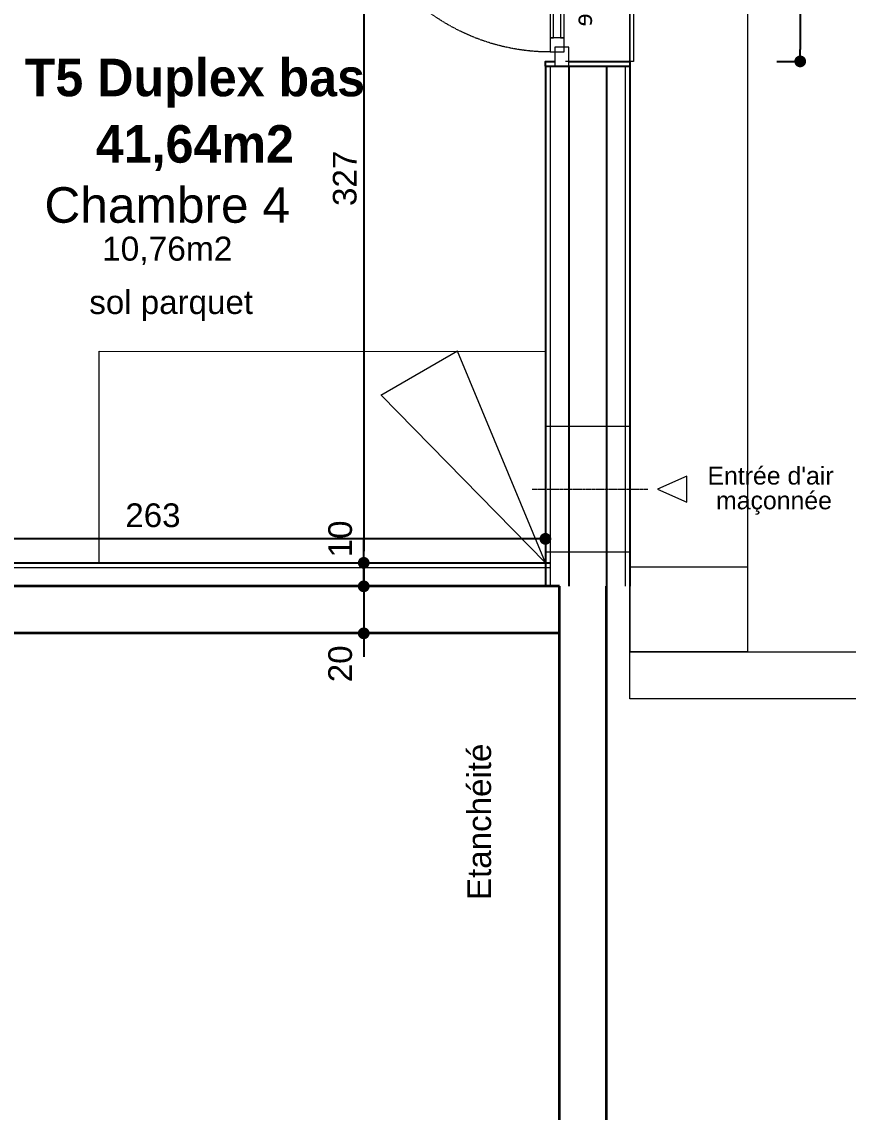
# Model space of a CAD drawing. Header units: centimetres. Extents: x 16433 to 114398, y -50094 to -12305.
# Drawn here: x 50420.8 to 50772.7, y -32255.9 to -31791.9 of the extents above; entities that cross this region are included whole.
import ezdxf

# ---------------------------------------------------------------- set-up
doc = ezdxf.new("R2010")
doc.units = ezdxf.units.CM
doc.header["$LTSCALE"] = 0.5
for name, pattern in [('prelem_vmc', [0.222222, 0.111111, -0.111111]), ('prlm_eu-4', [1.574803, 0.984252, -0.19685, 0.19685, -0.19685]), ('Style de ligne -2', [0.694425, 0.48607, -0.208355])]:
    doc.linetypes.add(name, pattern=pattern)
doc.layers.get('0').update_dxf_attribs({"linetype": 'CONTINUOUS'})
doc.layers.get('DEFPOINTS').update_dxf_attribs({"linetype": 'CONTINUOUS'})
doc.layers.add('3-BAT C-Niveau-3', color=7, linetype='CONTINUOUS')
doc.styles.add('Geneva (bold)', font='')
doc.styles.add('Helvetica', font='')
doc.styles.add('Lucida Grande', font='')
doc.styles.get('Geneva (bold)').set_extended_font_data('Geneva', bold=True)
doc.styles.get('Helvetica').set_extended_font_data('Helvetica')
doc.styles.get('Lucida Grande').set_extended_font_data('Lucida Grande')
doc.dimstyles.new('IS', dxfattribs={"dimtxt": 10.08724, "dimasz": 5.007446, "dimexe": 2, "dimexo": 10, "dimgap": 3, "dimtad": 1, "dimdec": 1, "dimtxsty": 'Helvetica', "dimblk": 'DOT', "dimblk1": 'DOT', "dimblk2": 'DOT', "dimcen": 0, "dimdle": 10, "dimazin": 0, "dimtfac": 0.8, "dimtdec": 1, "dimtix": 1, "dimtmove": 0, "dimatfit": 0, "dimldrblk": 'VW_FILLEDARROW-1', "dimfxl": 10, "dimfxlon": 1, "dimfrac": 2, "dimtolj": 1, "dimarcsym": 0})

# ---------------------------------------------------------------- blocks, each defined once
blk = doc.blocks.new('Groupe-4-1')
at = {"color": 7, "linetype": 'Continuous', "lineweight": 13}
for p, q in [((17103.46, -47000.69), (17160.5, -46918.7)), ((17184.96, -46947.14), (17160.45, -46918.65)), ((17103.46, -47000.69), (17184.96, -46947.14)), ((17184.96, -46947.14), (17191.91, -46984.08))]:
    blk.add_line(p, q, dxfattribs=at)
at = {"color": 7, "linetype": 'Continuous', "lineweight": 13, "flags": 128}
blk.add_lwpolyline([(17068.11, -46814.01), (17156.54, -46797.26), (17191.89, -46983.94), (17103.46, -47000.69)], close=True, dxfattribs=at)
blk = doc.blocks.new('Sol parquet')
at = {"color": 7, "insert": (0, -0.78), "char_height": 10.0872, "width": 92.0341, "attachment_point": 2, "line_spacing_factor": 0.834288, "style": 'Helvetica'}
blk.add_mtext('\\pt41.872,83.623;sol parquet', dxfattribs=at)
blk = doc.blocks.new('Groupe-14-1')
at = {"color": 251, "linetype": 'Continuous', "lineweight": 5, "true_color": 0x555555, "flags": 128}
blk.add_lwpolyline([(17776.06, -46909.95), (17072.91, -47043.13), (17120.61, -47294.46), (17485.31, -47218.07, 0.067436), (18096.05, -47001.25), (18181.82, -46957.06), (18157.31, -46870.97), (18104.46, -46746.18, -0.010276), (18060.06, -46619.85), (18056.16, -46608.33, -0.020142), (17943.69, -46225.97), (17942.49, -46221.51, -0.027808), (17929.85, -46160.96), (17924.76, -46127.34), (17638.12, -46181.62), (17650.08, -46244.67), (17846.58, -46207.46), (17946.13, -46733.11), (17749.62, -46770.33)], format="xyb", close=True, dxfattribs=at)
at = {"color": 7, "linetype": 'Continuous', "lineweight": 5, "flags": 128}
for points in [[(17775.6, -46910.04), (17638.13, -46181.62), (17687.26, -46172.32), (17834.03, -46949.86), (17117.65, -47085.53), (17108.35, -47036.4)], [(17775.6, -46910.04), (17749.16, -46770.41), (17798.29, -46761.11), (17834.03, -46949.86), (17082.26, -47092.23), (17072.96, -47043.11)]]:
    blk.add_lwpolyline(points, close=True, dxfattribs=at)
at = {"color": 7, "rotation": 280.7235947438887}
blk.add_blockref('Sol parquet', (17188.53, -46822.4), dxfattribs=at)
at = {"color": 7}
blk.add_blockref('Groupe-4-1', (0, 0), dxfattribs=at)
at = {"color": 7, "insert": (17230.56, -46812.73), "char_height": 15.1309, "width": 135.169, "attachment_point": 2, "rotation": 280.7236, "line_spacing_factor": 0.834288, "style": 'Helvetica'}
blk.add_mtext('\\pt38.084,76.184,114.28;Chambre 4\\P{\\H0.6752x;10,76m2}\\P', dxfattribs=at)
blk = doc.blocks.new('PORTE FENETRE TYPE 3')
at = {"color": 7, "linetype": 'Style de ligne -2', "lineweight": 5}
blk.add_line((5.11, 14.73), (65.94, 76.94), dxfattribs=at)
at = {"color": 7, "linetype": 'Continuous', "lineweight": 25, "flags": 128}
for points in [[(-2, 18), (0, 18), (0, 14)], [(97, 18), (95, 18), (95, 14)], [(0, 7.7), (0, -18), (-2, -18)], [(95, 7.7), (95, -18), (97, -18)]]:
    blk.add_lwpolyline(points, dxfattribs=at)
at = {"color": 7, "linetype": 'Continuous', "lineweight": 13, "flags": 128}
for points in [[(-2, 14), (6, 14), (6, 8), (-2, 8)], [(4, 16), (10, 16), (10, 10), (4, 10)], [(10, 16), (85, 16), (85, 14.5), (10, 14.5)], [(85, 16), (91, 16), (91, 10), (85, 10)], [(89, 14), (97, 14), (97, 8), (89, 8)], [(10, 11.5), (85, 11.5), (85, 10), (10, 10)]]:
    blk.add_lwpolyline(points, close=True, dxfattribs=at)
blk.add_lwpolyline([(0, 9.5), (0, -19.5), (95, -19.5), (95, 9.5)], dxfattribs=at)
at = {"color": 7, "linetype": 'Style de ligne -2', "lineweight": 5}
blk.add_arc((4, 16), 87, 360, 44.5337, dxfattribs=at)
at = {"color": 7, "insert": (47.21, 5.79), "char_height": 7.6206, "width": 74.0523, "attachment_point": 2, "line_spacing_factor": 0.978845, "style": 'Lucida Grande'}
blk.add_mtext('\\pt9.7772,19.554,29.347,39.132,48.916,58.693,68.478,78.263;F sur All vitrée\\P+VR ', dxfattribs=at)
blk = doc.blocks.new('_DOT')
at = {"color": 0, "linetype": 'ByBlock', "lineweight": -2}
blk.add_line((-0.5, 0), (-1, 0), dxfattribs=at)
at = {"color": 0, "linetype": 'ByBlock', "const_width": 0.5}
blk.add_lwpolyline([(-0.25, 0, 1), (0.25, 0, 1)], format="xyb", close=True, dxfattribs=at)
blk = doc.blocks.new('*D1788')
at = {"layer": '3-BAT C-Niveau-3', "color": 0, "linetype": 'Continuous', "lineweight": -2, "transparency": 16777216}
for p, q in [((50566.37, -32027.08), (50566.37, -32022.07)), ((50566.37, -32032.09), (50566.37, -32052.09)), ((50566.37, -32057.1), (50566.37, -32062.1))]:
    blk.add_line(p, q, dxfattribs=at)
at = {"layer": 'DEFPOINTS', "color": 0, "linetype": 'Continuous', "transparency": 16777216}
for p in [(50552.72, -32032.09), (50552.72, -32052.09), (50566.37, -32052.09)]:
    blk.add_point(p, dxfattribs=at)
at = {"layer": '3-BAT C-Niveau-3', "color": 0, "linetype": 'Continuous', "lineweight": -2, "transparency": 16777216, "xscale": 5.007446289062499, "yscale": 5.007446289062499, "zscale": 5.007446289062499}
for p, rotation in [((50566.37, -32032.09), 270), ((50566.37, -32052.09), 90)]:
    blk.add_blockref('_DOT', p, dxfattribs=dict(at, rotation=rotation))
at = {"layer": '3-BAT C-Niveau-3', "color": 0, "linetype": 'Continuous', "lineweight": 5, "transparency": 16777216, "insert": (50556.39, -32065.07), "char_height": 10.087, "attachment_point": 5, "rotation": 90, "style": 'Helvetica'}
blk.add_mtext('\\A1;20', dxfattribs=at)
blk = doc.blocks.new('VW_FILLEDARROW-1')
at = {"color": 0, "linetype": 'Continuous', "lineweight": 5, "flags": 128}
blk.add_lwpolyline([(-1.997, 0.535), (0, 0), (-1.997, -0.535)], close=True, dxfattribs=at)
blk = doc.blocks.new('*D1789')
at = {"layer": '3-BAT C-Niveau-3', "color": 0, "linetype": 'Continuous', "lineweight": -2, "transparency": 16777216}
for p, q in [((50566.37, -32017.08), (50566.37, -32012.07)), ((50566.37, -32022.09), (50566.37, -32032.09)), ((50566.37, -32037.1), (50566.37, -32042.1))]:
    blk.add_line(p, q, dxfattribs=at)
at = {"layer": 'DEFPOINTS', "color": 0, "linetype": 'Continuous', "transparency": 16777216}
for p in [(50532.22, -32022.09), (50552.72, -32032.09), (50566.37, -32032.09)]:
    blk.add_point(p, dxfattribs=at)
at = {"layer": '3-BAT C-Niveau-3', "color": 0, "linetype": 'Continuous', "lineweight": -2, "transparency": 16777216, "xscale": 5.007446289062499, "yscale": 5.007446289062499, "zscale": 5.007446289062499}
for p, rotation in [((50566.37, -32022.09), 270), ((50566.37, -32032.09), 90)]:
    blk.add_blockref('_DOT', p, dxfattribs=dict(at, rotation=rotation))
at = {"layer": '3-BAT C-Niveau-3', "color": 0, "linetype": 'Continuous', "lineweight": 5, "transparency": 16777216, "insert": (50556.39, -32011.92), "char_height": 10.087, "attachment_point": 5, "rotation": 90, "style": 'Helvetica'}
blk.add_mtext('\\A1;10', dxfattribs=at)
blk = doc.blocks.new('*D1790')
at = {"layer": '3-BAT C-Niveau-3', "color": 0, "linetype": 'Continuous', "lineweight": -2, "transparency": 16777216}
blk.add_line((50566.37, -31699.88), (50566.37, -32017.08), dxfattribs=at)
at = {"layer": 'DEFPOINTS', "color": 0, "linetype": 'Continuous', "transparency": 16777216}
for p in [(50598.87, -31694.87), (50532.22, -32022.09), (50566.37, -32022.09)]:
    blk.add_point(p, dxfattribs=at)
at = {"layer": '3-BAT C-Niveau-3', "color": 0, "linetype": 'Continuous', "lineweight": -2, "transparency": 16777216, "xscale": 5.007446289062499, "yscale": 5.007446289062499, "zscale": 5.007446289062499}
for p, rotation in [((50566.37, -31694.87), 90), ((50566.37, -32022.09), 270)]:
    blk.add_blockref('_DOT', p, dxfattribs=dict(at, rotation=rotation))
at = {"layer": '3-BAT C-Niveau-3', "color": 0, "linetype": 'Continuous', "lineweight": 5, "transparency": 16777216, "insert": (50558.33, -31858.48), "char_height": 10.087, "attachment_point": 5, "rotation": 90, "style": 'Helvetica'}
blk.add_mtext('\\A1;327', dxfattribs=at)
blk = doc.blocks.new('*D1798')
at = {"layer": '3-BAT C-Niveau-3', "color": 0, "linetype": 'Continuous', "lineweight": -2, "transparency": 16777216}
for p, q in [((50742.22, -31713.7), (50754.22, -31713.7)), ((50752.22, -31718.71), (50752.22, -31803.69)), ((50742.22, -31808.7), (50754.22, -31808.7))]:
    blk.add_line(p, q, dxfattribs=at)
at = {"layer": 'DEFPOINTS', "color": 0, "linetype": 'Continuous', "transparency": 16777216}
for p in [(50666.87, -31713.7), (50676.05, -31808.7), (50752.22, -31808.7)]:
    blk.add_point(p, dxfattribs=at)
at = {"layer": '3-BAT C-Niveau-3', "color": 0, "linetype": 'Continuous', "lineweight": -2, "transparency": 16777216, "xscale": 5.007446289062499, "yscale": 5.007446289062499, "zscale": 5.007446289062499}
for p, rotation in [((50752.22, -31713.7), 90), ((50752.22, -31808.7), 270)]:
    blk.add_blockref('_DOT', p, dxfattribs=dict(at, rotation=rotation))
at = {"layer": '3-BAT C-Niveau-3', "color": 0, "linetype": 'Continuous', "lineweight": 5, "transparency": 16777216, "insert": (50741.53, -31761.2), "char_height": 10.087, "attachment_point": 5, "rotation": 90, "style": 'Helvetica'}
blk.add_mtext('\\A1;95/215', dxfattribs=at)
blk = doc.blocks.new('*D1805')
at = {"layer": '3-BAT C-Niveau-3', "color": 0, "linetype": 'Continuous', "lineweight": -2, "transparency": 16777216}
blk.add_line((50638.71, -32011.88), (50385.31, -32011.88), dxfattribs=at)
at = {"layer": 'DEFPOINTS', "color": 0, "linetype": 'Continuous', "transparency": 16777216}
for p in [(50643.72, -31948.87), (50380.3, -32011.88), (50380.3, -32011.88)]:
    blk.add_point(p, dxfattribs=at)
at = {"layer": '3-BAT C-Niveau-3', "color": 0, "linetype": 'Continuous', "lineweight": -2, "transparency": 16777216, "xscale": 5.007446289062499, "yscale": 5.007446289062499, "zscale": 5.007446289062499, "rotation": 180}
blk.add_blockref('_DOT', (50380.3, -32011.88), dxfattribs=at)
at = {"layer": '3-BAT C-Niveau-3', "color": 0, "linetype": 'Continuous', "lineweight": -2, "transparency": 16777216, "xscale": 5.007446289062499, "yscale": 5.007446289062499, "zscale": 5.007446289062499}
blk.add_blockref('_DOT', (50643.72, -32011.88), dxfattribs=at)
at = {"layer": '3-BAT C-Niveau-3', "color": 0, "linetype": 'Continuous', "lineweight": 5, "transparency": 16777216, "insert": (50476.61, -32001.9), "char_height": 10.087, "attachment_point": 5, "style": 'Helvetica'}
blk.add_mtext('\\A1;263', dxfattribs=at)
blk = doc.blocks.new('MTC 125-H3')
at = {"color": 8, "linetype": 'prlm_eu-4', "lineweight": 18, "true_color": 0x808080}
for q in [(0, 25.57), (0, 19.68)]:
    blk.add_line((0, -23.6), q, dxfattribs=at)
at = {"color": 7, "linetype": 'Continuous', "lineweight": 18, "flags": 128}
blk.add_lwpolyline([(3.09, 42.18), (-3.09, 42.18), (-5.59, 42.18), (0, 29.68), (5.59, 42.18)], close=True, dxfattribs=at)
at = {"color": 7, "linetype": 'Continuous', "lineweight": 13, "flags": 128}
blk.add_lwpolyline([(-26.8, 18.02), (26.8, 18.02), (26.8, -18), (-26.8, -18)], close=True, dxfattribs=at)
at = {"color": 1, "linetype": 'prelem_vmc', "lineweight": 13, "flags": 128}
blk.add_lwpolyline([(-26.8, 18.02), (26.8, 18.02), (26.8, -18), (-26.8, -18)], close=True, dxfattribs=at)
at = {"color": 7, "insert": (-9.53, 77.85), "char_height": 7.5654, "width": 70.8268, "attachment_point": 2, "rotation": 90, "line_spacing_factor": 0.834288, "style": 'Helvetica'}
blk.add_mtext("\\pt41.867,83.598;Entrée d'air\\P maçonnée", dxfattribs=at)

msp = doc.modelspace()

# ---------------------------------------------------------------- linework, layer by layer
at = {"layer": '3-BAT C-Niveau-3', "color": 7, "linetype": 'Continuous', "lineweight": 5}
for p, q in [((50643.717, -31810.702), (50643.717, -32032.088)), ((50645.717, -31810.702), (50645.717, -32032.088)), ((50669.717, -31810.702), (50669.717, -32032.088)), ((50677.717, -31810.702), (50677.717, -32032.088)), ((50679.717, -31810.702), (50679.717, -32032.088)), ((49150.906, -32022.088), (50645.717, -32022.088)), ((49150.906, -32024.088), (50645.717, -32024.088)), ((49150.906, -32032.088), (50645.717, -32032.088)), ((50649.717, -32032.088), (49154.906, -32032.088)), ((50669.717, -32301.415), (50669.717, -32032.088)), ((50669.717, -32032.088), (50669.717, -32134.382)), ((50649.717, -32052.088), (49640.218, -32052.088))]:
    msp.add_line(p, q, dxfattribs=at)
at = {"layer": '3-BAT C-Niveau-3', "color": 7, "linetype": 'Continuous', "lineweight": 25}
for p, q in [((50643.717, -31810.702), (50643.717, -32032.088)), ((50643.717, -31810.702), (50679.717, -31810.702)), ((50653.717, -31810.702), (50653.717, -32032.088)), ((50669.717, -31810.702), (50669.717, -32032.088)), ((50679.717, -31810.702), (50679.717, -32032.088)), ((49150.906, -32022.088), (50645.717, -32022.088)), ((49150.906, -32032.088), (50645.717, -32032.088)), ((50669.717, -32032.088), (50669.717, -32134.382))]:
    msp.add_line(p, q, dxfattribs=at)
at = {"layer": '3-BAT C-Niveau-3', "color": 7, "linetype": 'Continuous', "lineweight": 35}
for p, q in [((50649.717, -32032.088), (49154.906, -32032.088)), ((50649.717, -32281.415), (50649.717, -32032.088)), ((50669.717, -32301.415), (50669.717, -32032.088)), ((50649.717, -32052.088), (49154.906, -32052.088))]:
    msp.add_line(p, q, dxfattribs=at)
at = {"layer": '3-BAT C-Niveau-3', "color": 7, "linetype": 'Continuous', "lineweight": 5, "flags": 128}
msp.add_lwpolyline([(49154.906, -32052.088), (49154.906, -32356.948), (49962.259, -32356.948), (49962.259, -32281.415), (50649.717, -32281.415), (50649.717, -32052.088)], close=True, dxfattribs=at)
at = {"layer": '3-BAT C-Niveau-3', "color": 7, "linetype": 'Continuous', "lineweight": 13, "flags": 128}
msp.add_lwpolyline([(51014.139, -32079.953), (50679.717, -32079.953), (50679.717, -32059.953), (51014.139, -32059.953)], close=True, dxfattribs=at)

# ---------------------------------------------------------------- block references
at = {"layer": '3-BAT C-Niveau-3', "color": 7}
for name, p, rotation in [('Groupe-14-1', (1281.373, -40081.382), 79.27640525611221), ('MTC 125-H3', (50661.731, -31990.75), 270.0000000000007)]:
    msp.add_blockref(name, p, dxfattribs=dict(at, rotation=rotation))
at = {"layer": '3-BAT C-Niveau-3', "color": 7, "xscale": -1, "rotation": 90.00000000000144}
msp.add_blockref('PORTE FENETRE TYPE 3', (50661.717, -31713.702), dxfattribs=at)

# ---------------------------------------------------------------- texts
at = {"layer": '3-BAT C-Niveau-3', "color": 7, "insert": (50494.471, -31831.484), "char_height": 15.98524, "width": 185.42882, "attachment_point": 5, "line_spacing_factor": 1.060906, "style": 'Geneva (bold)'}
msp.add_mtext('\\pt41.865,83.171,124.53;T5 Duplex bas\\P41,64m2', dxfattribs=at)
at = {"layer": '3-BAT C-Niveau-3', "color": 7, "insert": (50610.483, -32132.302), "char_height": 10.08724, "width": 80.50578, "attachment_point": 2, "rotation": 90, "line_spacing_factor": 0.834288, "style": 'Helvetica'}
msp.add_mtext('\\pt38.079,75.846,113.88;Etanchéité\\P', dxfattribs=at)

# ---------------------------------------------------------------- dimensions: what is measured, and where the dimension line sits
at = {"layer": '3-BAT C-Niveau-3', "color": 7, "linetype": 'Continuous', "lineweight": 5}
for base, p1, p2, override, picture, middle in [((50566.373, -32022.088), (50598.873, -31694.873), (50532.218, -32022.088), {"dimtxt": 10.08724, "dimdec": 0, "dimpost": '<>', "dimtxsty": 'Helvetica', "dimse1": 1, "dimse2": 1, "dimtmove": 2}, '*D1790', (50558.329, -31858.481)), ((50752.218, -31808.702), (50666.867, -31713.702), (50676.045, -31808.702), {"dimtxt": 10.08724, "dimdec": 0, "dimpost": '<>/215', "dimtxsty": 'Helvetica', "dimtmove": 2}, '*D1798', (50741.532, -31761.202))]:
    dim = msp.add_linear_dim(base=base, p1=p1, p2=p2, angle=90, dimstyle='IS', override=override, dxfattribs=at)
    dim.commit()
    dim.dimension.update_dxf_attribs({"geometry": picture, "text_midpoint": middle})
dim = msp.add_linear_dim(base=(50380.3, -32011.882), p1=(50643.717, -31948.872), p2=(50380.3, -32011.882), dimstyle='IS', override={"dimtxt": 10.08724, "dimdec": 0, "dimpost": '<>', "dimtxsty": 'Helvetica', "dimse1": 1, "dimse2": 1, "dimtmove": 2}, dxfattribs=at)
dim.commit()
dim.dimension.update_dxf_attribs({"geometry": '*D1805', "text_midpoint": (50476.606, -32001.897), "dimtype": 160})
for base, p1, p2, picture, middle in [((50566.373, -32032.088), (50532.218, -32022.088), (50552.718, -32032.088), '*D1789', (50556.388, -32011.919)), ((50566.373, -32052.088), (50552.718, -32032.088), (50552.718, -32052.088), '*D1788', (50556.388, -32065.07))]:
    dim = msp.add_linear_dim(base=base, p1=p1, p2=p2, angle=90, dimstyle='IS', override={"dimtxt": 10.08724, "dimdec": 0, "dimpost": '<>', "dimtxsty": 'Helvetica', "dimse1": 1, "dimse2": 1, "dimtix": 0, "dimtmove": 2}, dxfattribs=at)
    dim.commit()
    dim.dimension.update_dxf_attribs({"geometry": picture, "text_midpoint": middle, "dimtype": 160})

doc.saveas('drawing.dxf')
